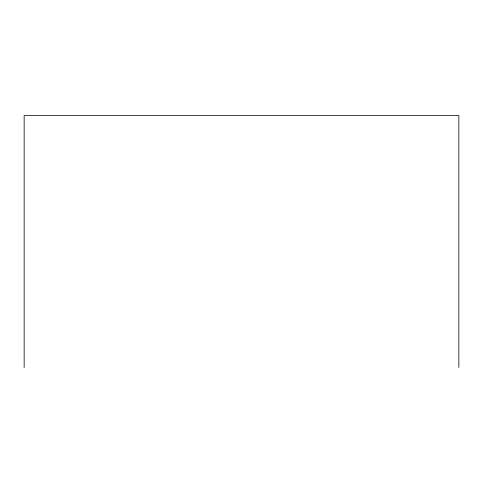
<?xml version="1.0" encoding="UTF-8"?>
<svg xmlns="http://www.w3.org/2000/svg" width="483" height="483" viewBox="0 0 483 483"><rect width="100%" height="100%" fill="white"/><g stroke="black" fill="none" stroke-linecap="round" stroke-linejoin="round"><path stroke-width="0.72" d="M458.85 367.509L458.85 115.491L24.15 115.491L24.15 367.509"/></g></svg>
